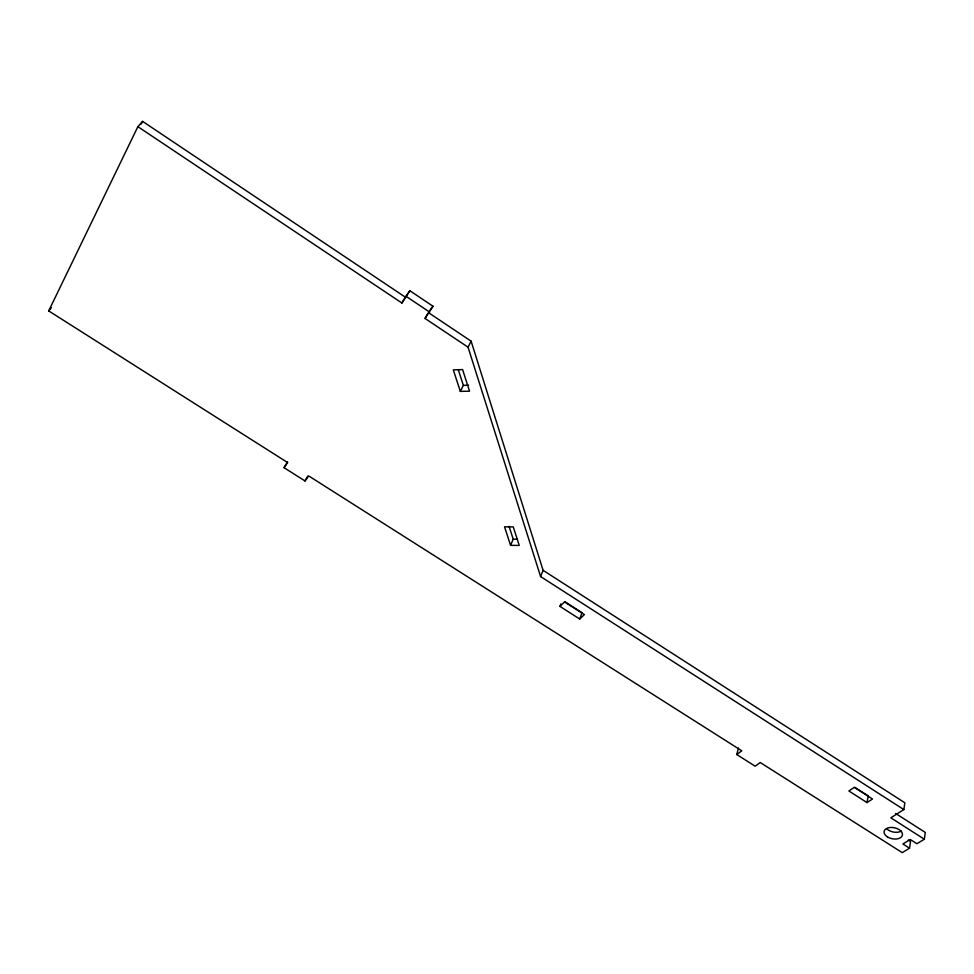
<?xml version="1.0" encoding="UTF-8"?>
<svg xmlns="http://www.w3.org/2000/svg" width="974" height="974" viewBox="0 0 974 974"><rect width="100%" height="100%" fill="white"/><g stroke="black" fill="none" stroke-linecap="round" stroke-linejoin="round"><path stroke-width="1.46" d="M908.316 840.051L910.52 841.451L909.533 848.208L902.898 843.983L910.252 839.491L916.911 843.727L924.35 839.223L925.3 832.441L895.617 813.436M924.35 839.223L890.833 817.807L903.835 809.577L904.87 802.807L543.09 570.326L471.124 341.18L428.329 312.544M867.018 802.588L872.509 799.009L854.308 787.357L848.865 790.985L867.018 802.588L868.187 795.88L854.916 787.394M909.533 848.208L902.228 852.627L760.219 762.508L755.167 766.197L736.782 754.546L738.414 748.02M560.89 603.868L559.94 606.388L579.725 619.026L582.014 612.719L564.774 601.676M903.835 809.577L540.607 576.571L543.09 570.326M510.583 545.343L504.532 526.812L513.261 526.885L519.239 545.452L510.583 545.343L513.213 539.146L509.049 526.325M736.782 754.546L741.786 750.808L308.697 475.933L304.996 480.949L284.031 467.666L287.671 462.589L48.7 310.913L137.87 126.669L142.581 121.373L405.306 297.143L401.909 303.011L137.87 126.669M141.254 124.1L142.581 121.373M460.325 391.39L453.287 369.852L462.589 369.596L469.541 391.183L460.325 391.39L463.356 385.351L458.243 369.572M540.607 576.571L468.044 347.182L471.124 341.18M468.044 347.182L425.041 318.461L432.992 306.238L409.884 290.751L405.306 297.143M425.041 318.461L427.671 313.738M304.996 480.949L307.699 476.225M401.909 303.011L409.884 290.751M284.031 467.666L287.513 461.798M429.887 310.45L432.992 306.238M48.7 310.913L51.427 307.65M559.94 606.388L564.543 601.908L584.388 614.606L579.725 619.026M463.356 385.351L468.604 385.229M513.213 539.146L517.523 539.194M406.499 296.607L429.717 312.143M901.388 831.053A9.302 5.613 11.6 0 1 886.851 828.874M887.387 836.861A9.338 5.613 11.7 0 0 902.35 835.375A9.338 5.613 11.7 0 0 890.053 827.498A9.338 5.613 11.7 0 0 887.387 836.861"/></g></svg>
